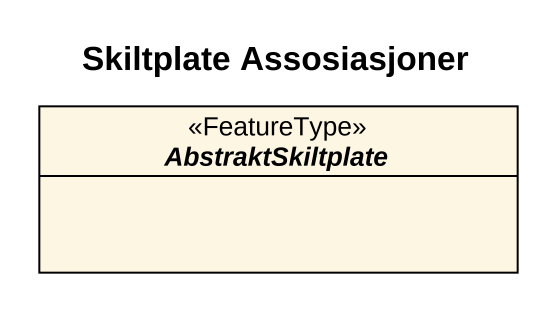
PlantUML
@startuml
title Skiltplate Assosiasjoner
hide circle
hide empty members
abstract class AbstraktSkiltplate <<FeatureType>>
@enduml
